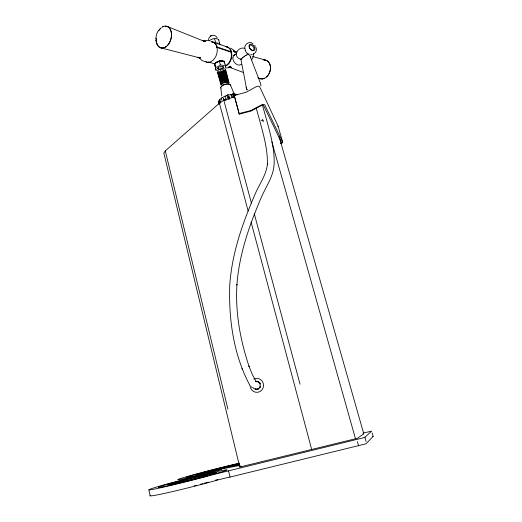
<?xml version="1.0" encoding="UTF-8"?>
<svg xmlns="http://www.w3.org/2000/svg" width="522" height="522" viewBox="0 0 522 522"><rect width="100%" height="100%" fill="white"/><g stroke="black" fill="none" stroke-linecap="round" stroke-linejoin="round"><path stroke-width="0.78" d="M218.294 102.077L218.568 102.358M208.519 39.822L209.081 37.721L210.823 35.907M218.529 101.301L218.679 101.823M218.346 101.894L218.868 104.002M226.104 74.868C226.894 72.029 216.499 74.731 219.742 75.958M226.548 76.506C227.448 74.215 218.477 75.272 219.964 77.563M227.005 78.117C226.855 75.749 220.284 76.832 220.114 79.09M229.7 94.606L230.013 95.095M155.81 38.308L156.567 34.217L158.323 30.517M218.757 100.733L218.907 101.275M216.806 70.307L215.84 70.046L215.86 69.263M218.477 39.972A10.453 2.806 83.4 0 1 218.725 39.639L219.599 43.672M218.659 103.885L218.45 102.508M232.871 57.681L233.491 55.971L235.115 54.471L233.739 55.671M220.793 98.462L220.943 98.997M219.553 99.598L219.71 100.139M227.84 78.528C228.408 73.778 217.367 75.912 219.488 79.807M228.284 80.173C228.923 75.312 217.4 77.732 220.075 81.536M230.626 94.43L231.155 94.893L231.031 94.449M230.965 94.371L231.696 97.144M226.424 73.811C227.448 71.273 223.69 70.516 221.941 71.077M217.335 71.703L217.23 72.565L217.87 73.348M221.563 97.882L221.706 98.443M221.491 97.953L221.772 100.185M219.142 100.263L219.253 100.713M232.655 97.007L231.703 94.234L232.27 94.743M224.701 70.131L223.768 71.22M225.432 70.744L225.628 69.165M225.876 72.375L226.13 70.972L225.093 69.752M225.589 73.4L224.858 74.313M226.763 75.644C228.643 70.052 214.999 73.06 219.109 76.767M227.214 77.282C229.354 70.274 212.095 77.106 221.178 78.554M223.305 96.877L223.481 97.386M228.551 82.208C230.28 76.975 217.7 79.187 220.519 83.181M236.166 94.208L236.283 94.763M225.635 72.715C225.302 70.529 216.088 73.25 219.514 74.346M220.114 99.063L220.277 99.565M224.01 96.531L224.323 96.342L224.473 96.896M227.462 79.429C226.992 77.145 218.875 79.429 221.067 80.871M220.878 84.871C222.626 82.665 226.085 81.993 228.675 82.939M225.961 98.756L225.373 95.891L225.517 96.446M226.842 78.483L225.758 79.546M226.463 95.48L226.607 96.041M227.285 80.127L226.209 81.184M227.729 81.771L226.874 82.665M226.333 95.572L226.424 95.493M279.159 136.764L363.762 433.743L357.524 438.271L239.781 467.04M233.125 94.104L233.973 96.903M233.184 94.117L232.89 94.149M228.721 94.802C227.775 95.18 229.223 94.338 228.871 95.363M218.34 71.86L218.157 72.421L219.077 72.715M225.843 75.377L225.302 75.951M226.287 77.015L224.316 78.483L222.078 79.187M233.908 94.077L234.202 94.077M219.344 99.819L220.18 102.469M227.527 95.161L227.161 95.245L227.494 94.704L227.612 95.226M219.488 99.676L220.101 102.521M241.033 59.208L242.723 57.661M372.127 432.908L373.132 436.405L366.007 443.817L230.019 477.075A10.016 0.405 -14.2 0 0 216.656 480.318A45.257 1.723 -14.3 0 1 169.056 492.39A45.257 1.723 -14.3 0 1 150.754 495.267M226.228 76.336L224.264 77.706M234.639 96.759L223.847 100.394A2.525 1.057 -15.8 0 0 222.424 101.151L219.403 103.199L165.298 150.91L163.843 153.05L239.755 467.079M234.639 54.888L236.29 53.485M239.539 463.112A40.005 1.09 -14.2 0 0 181.525 478.204A40.005 1.09 -14.2 0 0 206.777 473.389L210.679 472.534L204.056 474.387A45.173 1.377 -14.3 0 0 149.214 489.89A45.173 1.377 -14.3 0 0 215.214 474.139L362.366 438.069L364.898 437.26L371.625 431.165L363.201 433.058M215.84 70.046L214.607 63.501L219.325 60.983L224.212 61.204L225.263 65.061L223.847 65.328A8.822 6.381 44.1 0 1 222.3 65.296L220.375 64.852L218.999 65.961A10.479 8.293 -63.2 0 1 215.651 67.345A10.636 0.816 77.3 0 1 215.867 69.289M225.126 67.997L225.439 66.966A8.743 0.776 77.4 0 0 225.413 66.438L225.263 65.061M253.398 54.06C255.93 52.833 257.242 49.812 255.852 47.267M225.021 96.061L225.132 96.015M235.813 94.182L236.016 94.208M224.512 71.814L223.514 72.512M243.082 57.361L243.52 57.002M224.956 73.439L223.951 74.144M224.206 72.845L225.256 71.429L224.238 70.424M225.4 75.077L224.669 75.605M241.379 64.46C237.438 67.012 232.675 61.831 232.858 57.864M226.287 78.346L224.708 79.337M227.174 81.621L225.595 82.613M244.322 56.376L244.283 56.409A4.796 0.574 -37.5 0 0 243.604 56.996M226.502 80.166L225.152 80.975M236.877 94.345L237.118 94.919M244.661 56.128L245.542 55.521M224.303 68.656L223.736 69.041A8.822 7.021 -63.1 0 1 222.542 69.667M216.65 47.313L217.093 47L231.279 51.789L230.835 52.089L216.65 47.313A9.885 6.877 -73.9 0 0 216.349 46.393M223.599 70.548L223.07 70.888M222.437 97.451C221.706 97.679 222.62 97.053 222.555 97.901M224.636 76.427L221.113 77.615M210.914 35.855C213.08 34.53 216.154 35.594 217.178 37.878M245.947 55.28L245.973 55.26A5.39 2.688 -43 0 1 246.175 55.215M210.594 36.038L211.142 35.724M223.064 71.684L219.54 72.728M223.507 73.315L219.984 74.359M223.951 74.946L220.421 75.99M223.821 76.075L224.395 75.775M246.175 55.149L247.624 54.608A4.15 3.021 -64.5 0 1 248.002 54.588L248.785 54.712A3.321 2.493 -81 0 1 248.968 54.784L249.19 54.927A4.143 3.184 -73.1 0 1 249.47 55.143L249.803 55.495A5.396 4.385 -51.9 0 1 249.914 55.645L260.576 83.579L260.967 85.876M261.17 120.471L262.729 119.903M224.76 80.12L222 80.884M225.204 81.758L222.189 82.541M240.401 466.785L241.647 466.29M237.51 94.515L237.575 94.541M227.39 95.174L227.729 95.676M219.318 61.296L220.754 61.054M220.695 70.229L220.147 70.366M280.758 143.198A1.083 0.378 -16.7 0 0 281.521 142.558L263.486 105.34A1.24 0.496 -16.9 0 0 261.666 105.464L250.991 111.095L239.213 114.116L234.215 95.409L245.869 92.374L255.793 86.906A2.597 1.103 -17.1 0 1 259.636 86.685L278.056 126.043L282.663 142.193A2.29 0.796 -16.7 0 1 280.516 143.707M239.213 114.116L239.167 113.568L250.899 110.52L260.935 105.163A2.617 1.044 -16.9 0 1 264.791 104.902L282.663 142.193M249.138 53.962L248.446 53.994A3.21 2.258 70.4 0 1 247.8 53.766A3.282 2.192 65.6 0 1 247.382 53.492A3.328 2.147 63.7 0 1 247.167 53.381M240.185 465.389L216.271 469.93L239.259 464.75M229.321 67.247L228.271 67.488L230.978 66.398L228.075 67.795L225.935 68.004M221.609 71.136C220.023 71.233 216.206 73.21 218.313 74.985M239.461 464.436L235.239 465.356A21.917 0.594 -14.2 0 0 232.975 465.246A21.917 0.594 -14.2 0 0 210.02 470.857L204.089 472.149A31.601 0.861 -14.2 0 1 239.115 463.503M221.328 76.851L221.948 76.734M221.772 78.489L222.385 78.365M363.129 433.847L363.762 433.743M252.387 54.653L250.69 54.745M220.721 67.853L221.054 67.788M222.209 80.12L219.99 80.036M220.891 75.22L218.822 75.175M219.684 43.137L218.966 43.182M222.065 81.83L220.584 81.726M222.502 83.468L221.028 83.37M232.427 93.34L234.274 93.307M231.546 67.475L228.773 66.999L229.556 67.325M231.259 67.482L229.223 67.201L243.493 72.499L246.423 88.198L247.174 89.986L246.769 89.171M234.006 94.097L234.632 95.474M220.454 76.936L219.69 76.897M219.579 73.674L218.385 73.543M372.786 436.405L373.132 436.405M219.136 72.043L217.948 71.912M235.083 94.104L235.624 95.506M244.811 48.344C237.901 46.23 232.27 56.03 240.055 59.077M241.308 59.599L240.923 59.495A5.429 0.646 -27.1 0 1 240.877 59.358M222.163 84.179C218.268 83.827 227.97 80.029 228.368 82.757M208.774 40.631L206.666 40.501L203.945 41.427L205.322 40.997L204.193 41.212L205.42 41.395L202.986 40.82L204.604 41.29L203.802 40.977M229.184 67.253L230.391 67.488M221.504 82.515C218.633 81.915 226.594 78.444 227.918 81.04M198.719 57.668L200.735 57.805L197.923 57.342L199.019 57.753L199.861 57.916L160.861 47.867M217.563 43.737L217.955 43.848M236.89 52.076L233.745 51.26L235.781 52.063L233.641 50.986L234.691 51.574L233.797 50.902L234.854 52.272L233.36 49.851L230.691 48.141M252.531 56.48L265.822 60.226M207.488 62.32L201.975 60.578L199.632 58.249M208.382 61.942L214.555 63.86M212.663 41.969L227.612 47.097M219.658 44.383L220.786 44.84L220.565 44.22M257.914 77.869L260.191 78.711M167.745 26.674L205.035 41.623L203.991 41.036L204.311 41.186M198.543 57.59L198.223 57.427L199.75 58.092L198.765 57.211L199.541 58.02M220.956 84.832C218.555 81.249 228.395 78.881 229.295 82.77M253.066 43.711C249.633 40.233 243.467 44.794 244.968 49.075M251.271 386.809L252.283 387.768M218.796 103.212L218.933 103.774M254.71 45.355L255.362 46.308M249.731 385.119C233.484 354.653 228.492 318.74 229.797 284.562L229.824 283.981C232.114 253.333 242.228 223.925 254.384 195.907C258.527 185.082 266.468 175.451 267.44 163.569L267.368 164.254C267.766 149.945 263.838 136.001 260.178 122.285L256.171 107.956M255.767 380.799L252.491 374.894L248.909 365.974L249.111 366.529C240.25 340.2 235.181 312.326 236.955 284.477L236.91 285.058C239.043 255.127 248.883 226.404 260.654 199.019C265.163 187.646 273.241 177.33 274.083 164.743C274.84 149.449 270.526 134.519 266.598 119.877L262.416 105.033M240.916 59.482L243.454 72.538M230.365 84.792L234.084 93.719M250.514 56.735L250.612 57.015A6.042 4.933 2.1 0 1 250.69 57.244M156.724 43.861L155.843 40.311M156.6 42.602L157.187 44.331M241.954 368.454L242.143 369.021M364.898 437.26L366.092 441.436M357.4 441.612L358.594 445.834M271.832 141.84L355.489 438.793M233.295 95.526L233.882 97.621M262.697 119.773L262.977 120.791M262.84 120.282L263.258 121.796M234.215 95.409L239.167 113.568M228.995 96.25L229.745 99.017M228.74 96.309L229.504 99.108M214.535 38.648L215.488 42.178A10.453 6.029 52.7 0 0 216.323 42.576M219.325 60.983L220.375 64.852M227.833 96.577L228.395 98.651M227.592 96.642L228.349 99.448M214.607 63.501L215.645 67.364M223.847 100.394L251.487 203.378M254.214 213.537L300.019 384.185M219.403 103.199L248.185 211.208M251.075 222.052L311.699 449.52M225.752 98.854L226.117 100.257M224.701 99.324L225.073 100.726M223.533 98.332L224.075 100.407M223.357 98.417L223.899 100.524M220.219 100.642L220.741 102.723M219.697 101.222L220.219 103.323M218.959 102.286L219.26 103.761M165.298 150.91L227.905 409.118M228.545 470.883L230.019 477.075M221.759 95.931L220.773 87.533M250.677 57.25L250.769 57.857M148.874 489.871L150.134 495.854M246.214 87.167L246.423 88.198M224.212 61.204L224.284 62.568M217.902 479.457A35.75 1.357 -14.3 0 1 215.573 480.129M208.461 482.119A35.75 1.357 -14.3 0 1 204.174 483.281M202.706 483.672A35.75 1.357 -14.3 0 1 200.428 484.272M196.572 485.271A35.75 1.357 -14.3 0 1 194.243 485.871M221.733 86.43A4.378 1.918 -16.1 0 1 222.613 85.628M223.22 85.256A4.378 1.918 -16.1 0 1 225.432 84.401M226.222 84.238A4.378 1.918 -16.1 0 1 228.897 84.329M229.341 84.531A4.378 1.918 -16.1 0 1 229.647 84.799M221.132 88.218A5.005 2.192 -16.1 0 1 224.617 84.349A5.005 2.192 -16.1 0 1 230.456 85.158M217.237 62.405A2.682 0.659 -25.8 0 1 217.426 62.268M266.364 77.086A9.664 7.158 -72.2 0 0 270.363 66.163A9.664 7.158 -72.2 0 0 263.767 60.063A9.664 7.151 -72.2 0 1 270.142 70.822A9.664 7.151 -72.2 0 1 259.277 78.339A9.664 7.158 -72.2 0 0 264.354 78.365M226.346 46.771A10.303 7.288 -73.5 0 1 231.872 55.319A10.303 7.288 -73.5 0 1 225.758 66.19M164.613 26.172A11.184 7.341 -75.2 0 1 170.12 41.323A11.184 7.341 -75.2 0 1 156.972 43.874A11.184 7.341 -75.2 0 0 166.192 46.621M156.306 41.199A11.184 7.341 -75.2 0 1 156.235 38.191A11.184 7.341 -75.2 0 0 156.339 41.199M161.389 27.659A11.184 7.341 -75.2 0 0 158.61 30.824A11.184 7.341 -75.2 0 1 160.424 28.56M162.44 26.955A11.184 7.341 -75.2 0 1 163.523 26.459M164.645 26.185A11.184 7.341 -75.2 0 1 171.405 32.951A11.184 7.341 -75.2 0 1 167.216 45.74M162.472 26.968A11.184 7.341 -75.2 0 1 163.556 26.472M231.037 52.154A9.677 6.845 -73.5 0 1 225.661 65.622M211.736 41.767A10.525 7.315 -74 0 1 216.676 54.184A10.525 7.315 -74 0 1 205.812 61.785M211.071 41.812A10.525 7.315 -74 0 1 217.093 47M225.282 46.673A10.303 7.288 -73.5 0 1 231.279 51.789M278.056 126.043A2.271 0.842 -16.9 0 1 277.972 126.487M253.49 53.688A5.97 3.719 -80.9 0 1 251.617 59.782M240.805 58.96A3.262 2.062 41.6 0 1 240.564 58.816M245.229 50.119A3.008 0.985 58.6 0 0 245.66 51.306L246.143 52.128A3.204 1.462 57.6 0 0 246.43 52.526L246.834 53.029A3.302 1.99 61.2 0 0 247.18 53.348M245.588 55.41A5.755 2.493 -40.8 0 1 245.953 55.188M244.361 56.435A5.318 1.011 -37.3 0 1 244.674 56.206M242.319 57.896A4.346 0.359 -37.9 0 1 242.75 57.531M241.092 59.227A5.07 0.489 -34.4 0 1 241.203 59.103M245.288 50.164A3.171 1.037 58.2 0 1 245.203 49.727M259.023 388.237A3.68 3.563 83.7 0 1 255.493 388.766M255.884 381.778A3.68 3.563 83.7 0 1 260.126 384.062M260.23 386.339A3.68 3.563 83.7 0 1 259.551 387.696M255.597 381.295A4.065 3.935 83.9 0 1 260.021 384.042A4.065 3.935 83.9 0 1 258.064 388.936A4.065 3.935 83.9 0 1 253.072 387.611M257.764 389.275A4.052 3.922 83.7 0 1 255.147 389.014M255.813 381.419A4.052 3.922 83.7 0 1 258.429 381.68M258.899 381.947A4.052 3.922 83.7 0 1 259.715 382.665M260.041 383.102A4.052 3.922 83.7 0 1 260.308 383.585M260.237 387.311A4.052 3.922 83.7 0 1 259.949 387.774M258.755 388.87A4.052 3.922 83.7 0 1 258.273 389.105M253.764 379.083A6.995 6.766 83.7 0 1 263.258 383.292A6.995 6.766 83.7 0 1 257.796 392.283A6.995 6.766 83.7 0 1 250.031 385.223M222.757 66.529A2.63 1.214 -16.2 0 1 221.582 68.584M221.38 68.663A2.63 1.214 -16.2 0 1 219.488 69.041M218.946 68.989A2.63 1.214 -16.2 0 1 218.3 67.592M223.592 67.031A3.093 1.429 -16.2 0 1 221.994 68.956A3.093 1.429 -16.2 0 1 218.477 69.452M217.974 69.217A3.093 1.429 -16.2 0 1 217.811 68.101M217.889 67.984A3.093 1.429 -16.2 0 1 218.216 67.632M219.005 67.077A3.093 1.429 -16.2 0 1 219.592 66.803M220.225 66.581A3.093 1.429 -16.2 0 1 223.096 66.548M214.777 65.015A4.939 2.31 -16.3 0 1 214.777 63.808M215.005 63.43A4.939 2.31 -16.3 0 1 219.26 61.028A4.939 2.31 -16.3 0 1 223.69 61.348M224.219 62.255A4.939 2.31 -16.3 0 1 224.199 63.084M214.855 65.322A4.939 2.31 -16.3 0 1 214.783 64.35M215.351 63.443A4.939 2.31 -16.3 0 1 218.848 61.485M219.521 61.315A4.939 2.31 -16.3 0 1 223.083 61.322M218.379 70.522A8.73 6.355 44 0 1 217.439 70.431M209.309 40.723A10.61 9.142 -46.1 0 1 214.535 38.589A10.642 6.205 53.1 0 1 218.725 39.568M209.185 40.997A10.557 2.714 83.2 0 1 209.348 40.788M217.7 43.058A10.453 6.029 52.7 0 1 217.426 42.987M215.521 42.23A10.57 9.037 -45.9 0 1 214.294 43.019M219.925 78.672L220.003 79.044L219.925 78.672M210.881 471.222L210.47 471.405L215.86 470.466A18.048 0.489 -14.2 0 1 199.384 474.041A18.048 0.489 -14.2 0 1 221.752 467.986A18.048 0.489 -14.2 0 1 232.571 465.944L210.881 471.222M186.021 479.542L179.62 480.899A35.679 1.09 -14.3 0 1 222.77 470.426A35.679 1.09 -14.3 0 1 213.341 474.27L209.028 475.013A24.743 0.75 -14.3 0 0 213.589 472.899A24.743 0.75 -14.3 0 0 186.021 479.542M207.045 475.992L199.965 477.486A24.743 0.75 -14.3 0 1 171.731 484.292A24.743 0.75 -14.3 0 1 177.232 481.923L173.604 482.53A35.679 1.09 -14.3 0 0 162.414 486.856A35.679 1.09 -14.3 0 0 207.045 475.992M202.353 472.925L198.836 473.565A31.601 0.861 -14.2 0 0 188.22 477.304A31.601 0.861 -14.2 0 0 221.426 469.448L217.472 470.172A21.917 0.594 -14.2 0 1 196.944 474.981A21.917 0.594 -14.2 0 1 202.353 472.925M181.754 481.897A20.378 0.62 -14.3 0 0 212.447 473.604A20.378 0.62 -14.3 0 0 184.044 480.207A20.378 0.62 -14.3 0 0 181.754 481.897M249.275 47.176A3.067 1.886 51.7 0 0 253.287 50.275A3.067 1.886 51.7 0 0 252.257 45.74A3.067 1.886 51.7 0 0 249.275 47.176M249.281 47.097A3.752 2.29 51.7 0 0 254.318 50.334A3.752 2.29 51.7 0 0 252.439 44.69A3.752 2.29 51.7 0 0 249.281 47.097"/></g></svg>
